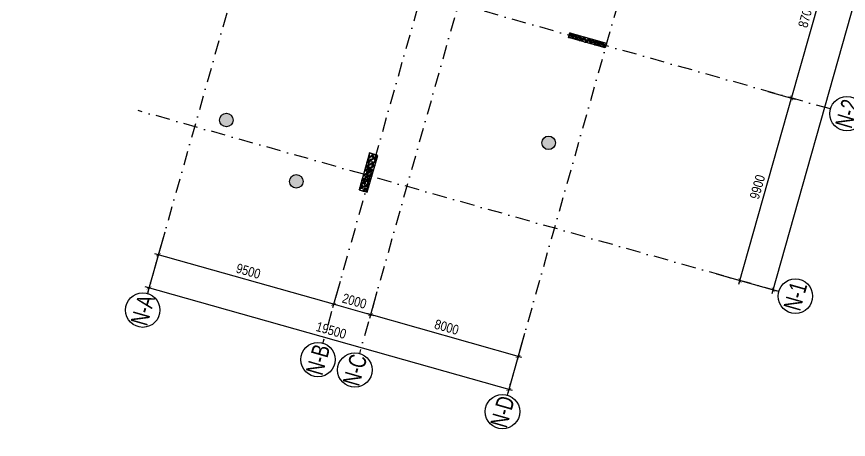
# Model space of a CAD drawing. Header units: millimetres. Extents: x -185400 to 12385, y -14070 to 168686.
# Drawn here: x -70547 to -27158, y 69602 to 91674 of the extents above; entities that cross this region are included whole.
import ezdxf
from ezdxf.enums import TextEntityAlignment as Align

# ---------------------------------------------------------------- set-up
doc = ezdxf.new("R2010")
doc.units = ezdxf.units.MM
doc.header["$LTSCALE"] = 300
doc.header["$MEASUREMENT"] = 0
doc.linetypes.add('DASHDOT', pattern=[1, 0.5, -0.25, 0, -0.25])
doc.linetypes.add('HIDDEN', pattern=[0.375, 0.25, -0.125])
for name, color, linetype in [('ccu12-Hatch', 250, 'Continuous'), ('KC-Betong', 6, 'Continuous'), ('KT-Kich thuoc', 9, 'Continuous'), ('KT-Luoi truc South Tower', 8, 'DASHDOT'), ('ST_MBDV Cot vach 220805$0$AUDIT_I_220805193045-1', 50, 'Continuous')]:
    doc.layers.add(name, color=color, linetype=linetype)
doc.layers.add('KT-Chi gioi XD', color=7, linetype='HIDDEN', true_color=0x0066cc)
doc.styles.add('Arial Narrow', font='ARIALN.TTF')
doc.styles.add('ST_MBDV Cot vach 220805$0$HBA-Text', font='GOTHIC.TTF')
doc.dimstyles.new('ccu12-200', dxfattribs={"dimscale": 200, "dimtxt": 2.5, "dimasz": 1, "dimexe": 1, "dimexo": 2, "dimgap": 1, "dimtad": 1, "dimdec": 0, "dimdsep": 46, "dimtxsty": 'Arial Narrow', "dimblk": 'ARCHTICK', "dimcen": -1, "dimdle": 1, "dimclrd": 256, "dimclre": 256, "dimclrt": 3, "dimadec": 0, "dimazin": 2, "dimtfac": 0.1, "dimtdec": 0, "dimtmove": 0, "dimatfit": 1, "dimldrblk": 'ARCHTICK', "dimfxl": 1, "dimtvp": 0.833333, "dimtolj": 1, "dimtzin": 12, "dimarcsym": 0})

# ---------------------------------------------------------------- blocks, each defined once
blk = doc.blocks.new('_ARCHTICK')
at = {"color": 0, "linetype": 'ByBlock', "const_width": 0.15}
blk.add_lwpolyline([(-0.5, -0.5), (0.5, 0.5)], dxfattribs=at)
blk = doc.blocks.new('*D327')
at = {"layer": 'Defpoints', "color": 0, "transparency": 16777216}
for p in [(-29373, 96253, 0), (-27752, 95795), (-31738, 87881, 0)]:
    blk.add_point(p, dxfattribs=at)
at = {"layer": 'KT-Kich thuoc', "lineweight": -2, "transparency": 16777216}
for p, q in [((-30173, 87230), (-27698, 95988)), ((-28988, 96144), (-27560, 95741)), ((-31353, 87772), (-29926, 87369))]:
    blk.add_line(p, q, dxfattribs=at)
at = {"layer": 'KT-Kich thuoc', "lineweight": -2, "transparency": 16777216, "xscale": 200, "yscale": 200, "zscale": 200}
for p, rotation in [((-27752, 95795), 74.22121918271756), ((-30118, 87423), 254.2212191827175)]:
    blk.add_blockref('_ARCHTICK', p, dxfattribs=dict(at, rotation=rotation))
at = {"layer": 'KT-Kich thuoc', "color": 3, "transparency": 16777216, "insert": (-29373, 91733), "char_height": 500, "attachment_point": 5, "rotation": 74.2212, "style": 'Arial Narrow'}
blk.add_mtext('\\A1;8700', dxfattribs=at)
blk = doc.blocks.new('*D328')
at = {"layer": 'Defpoints', "color": 0, "transparency": 16777216}
for p in [(-31738, 87881, 0), (-30118, 87423), (-34430, 78354, 0)]:
    blk.add_point(p, dxfattribs=at)
at = {"layer": 'KT-Kich thuoc', "lineweight": -2, "transparency": 16777216}
for p, q in [((-31353, 87772), (-29926, 87369)), ((-32865, 77704), (-30064, 87615)), ((-34045, 78245), (-32618, 77842))]:
    blk.add_line(p, q, dxfattribs=at)
at = {"layer": 'KT-Kich thuoc', "lineweight": -2, "transparency": 16777216, "xscale": 200, "yscale": 200, "zscale": 200}
for p, rotation in [((-30118, 87423), 74.22121918271756), ((-32810, 77896), 254.2212191827175)]:
    blk.add_blockref('_ARCHTICK', p, dxfattribs=dict(at, rotation=rotation))
at = {"layer": 'KT-Kich thuoc', "color": 3, "transparency": 16777216, "insert": (-31902, 82783), "char_height": 500, "attachment_point": 5, "rotation": 74.2212, "style": 'Arial Narrow'}
blk.add_mtext('\\A1;9900', dxfattribs=at)
blk = doc.blocks.new('*D329')
at = {"layer": 'Defpoints', "color": 0, "transparency": 16777216}
for p in [(-14254, 149758, 0), (-10901, 148811), (-34430, 78354, 0)]:
    blk.add_point(p, dxfattribs=at)
at = {"layer": 'KT-Kich thuoc', "lineweight": -2, "transparency": 16777216}
for p, q in [((-13869, 149649), (-10709, 148756)), ((-31132, 77214), (-10847, 149003)), ((-34045, 78245), (-30886, 77352))]:
    blk.add_line(p, q, dxfattribs=at)
at = {"layer": 'KT-Kich thuoc', "lineweight": -2, "transparency": 16777216, "xscale": 200, "yscale": 200, "zscale": 200}
for p, rotation in [((-10901, 148811), 74.22121918271756), ((-31078, 77407), 254.2212191827175)]:
    blk.add_blockref('_ARCHTICK', p, dxfattribs=dict(at, rotation=rotation))
at = {"layer": 'KT-Kich thuoc', "color": 3, "transparency": 16777216, "insert": (-21428, 113232), "char_height": 500, "attachment_point": 5, "rotation": 74.2212, "style": 'Arial Narrow'}
blk.add_mtext('\\A1;74200', dxfattribs=at)
blk = doc.blocks.new('*D334')
at = {"layer": 'Defpoints', "color": 0, "transparency": 16777216}
for p in [(-62708, 80812, 0), (-63642, 77507), (-43943, 75510, 0)]:
    blk.add_point(p, dxfattribs=at)
at = {"layer": 'KT-Kich thuoc', "lineweight": -2, "transparency": 16777216}
for p, q in [((-62817, 80428), (-63697, 77314)), ((-44684, 72150), (-63835, 77561)), ((-44052, 75125), (-44931, 72012))]:
    blk.add_line(p, q, dxfattribs=at)
at = {"layer": 'KT-Kich thuoc', "lineweight": -2, "transparency": 16777216, "xscale": 200, "yscale": 200, "zscale": 200}
for p, rotation in [((-63642, 77507), 164.2212191783588), ((-44877, 72204), 344.2212191783588)]:
    blk.add_blockref('_ARCHTICK', p, dxfattribs=dict(at, rotation=rotation))
at = {"layer": 'KT-Kich thuoc', "color": 3, "transparency": 16777216, "insert": (-54136, 75293), "char_height": 500, "attachment_point": 5, "rotation": 344.2212, "style": 'Arial Narrow'}
blk.add_mtext('\\A1;19500', dxfattribs=at)
blk = doc.blocks.new('*D335')
at = {"layer": 'Defpoints', "color": 0, "transparency": 16777216}
for p in [(-51641, 77685, 0), (-52086, 76112), (-43943, 75510, 0)]:
    blk.add_point(p, dxfattribs=at)
at = {"layer": 'KT-Kich thuoc', "lineweight": -2, "transparency": 16777216}
for p, q in [((-51750, 77300), (-52140, 75919)), ((-44195, 73882), (-52279, 76166)), ((-44052, 75125), (-44442, 73744))]:
    blk.add_line(p, q, dxfattribs=at)
at = {"layer": 'KT-Kich thuoc', "lineweight": -2, "transparency": 16777216, "xscale": 200, "yscale": 200, "zscale": 200}
for p, rotation in [((-52086, 76112), 164.2212191783588), ((-44387, 73936), 344.2212191783588)]:
    blk.add_blockref('_ARCHTICK', p, dxfattribs=dict(at, rotation=rotation))
at = {"layer": 'KT-Kich thuoc', "color": 3, "transparency": 16777216, "insert": (-48113, 75462), "char_height": 500, "attachment_point": 5, "rotation": 344.2212, "style": 'Arial Narrow'}
blk.add_mtext('\\A1;8000', dxfattribs=at)
blk = doc.blocks.new('*D336')
at = {"layer": 'Defpoints', "color": 0, "transparency": 16777216}
for p in [(-62708, 80812, 0), (-63153, 79239), (-53566, 78229, 0)]:
    blk.add_point(p, dxfattribs=at)
at = {"layer": 'KT-Kich thuoc', "lineweight": -2, "transparency": 16777216}
for p, q in [((-62817, 80428), (-63207, 79046)), ((-53818, 76601), (-63345, 79293)), ((-53675, 77844), (-54065, 76463))]:
    blk.add_line(p, q, dxfattribs=at)
at = {"layer": 'KT-Kich thuoc', "lineweight": -2, "transparency": 16777216, "xscale": 200, "yscale": 200, "zscale": 200}
for p, rotation in [((-63153, 79239), 164.2212191783588), ((-54011, 76655), 344.2212191783588)]:
    blk.add_blockref('_ARCHTICK', p, dxfattribs=dict(at, rotation=rotation))
at = {"layer": 'KT-Kich thuoc', "color": 3, "transparency": 16777216, "insert": (-58458, 78385), "char_height": 500, "attachment_point": 5, "rotation": 344.2212, "style": 'Arial Narrow'}
blk.add_mtext('\\A1;9500', dxfattribs=at)
blk = doc.blocks.new('*D340')
at = {"layer": 'Defpoints', "color": 0, "transparency": 16777216}
for p in [(-53566, 78229, 0), (-51641, 77685, 0), (-54011, 76655)]:
    blk.add_point(p, dxfattribs=at)
at = {"layer": 'KT-Kich thuoc', "lineweight": -2, "transparency": 16777216}
for p, q in [((-53675, 77844), (-54065, 76463)), ((-51750, 77300), (-52140, 75919)), ((-51894, 76057), (-54203, 76710))]:
    blk.add_line(p, q, dxfattribs=at)
at = {"layer": 'KT-Kich thuoc', "lineweight": -2, "transparency": 16777216, "xscale": 200, "yscale": 200, "zscale": 200}
for p, rotation in [((-54011, 76655), 164.2212206128977), ((-52086, 76112), 344.2212206128978)]:
    blk.add_blockref('_ARCHTICK', p, dxfattribs=dict(at, rotation=rotation))
at = {"layer": 'KT-Kich thuoc', "color": 3, "transparency": 16777216, "insert": (-52925, 76822), "char_height": 500, "attachment_point": 5, "rotation": 344.2212, "style": 'Arial Narrow'}
blk.add_mtext('\\A1;2000', dxfattribs=at)
blk = doc.blocks.new('ST_MBDV Cot vach 220805$0$GRID-SYM-flat-103')
at = {"layer": 'ST_MBDV Cot vach 220805$0$AUDIT_I_220805193045-1'}
blk.add_circle((0, 0, 0), 900, dxfattribs=at)
at = {"layer": 'ST_MBDV Cot vach 220805$0$AUDIT_I_220805193045-1', "style": 'ST_MBDV Cot vach 220805$0$HBA-Text'}
blk.add_attdef('GRID', text='', height=900, rotation=19.0471, dxfattribs=at).set_placement((0, 0, 0), align=Align.MIDDLE_CENTER)
blk = doc.blocks.new('*U316')
h = blk.add_hatch()
h.set_pattern_fill('VATLIEU04', color=250, scale=40, style=0, pattern_type=2)
h.set_pattern_definition([(50, (1050.23, 299.98), (286.904, -25.1), [30, -330]), (355, (1050.23, 299.98), (-55.5, 300.877), [24, -264]), (100.451, (1074.14, 297.9), (231.404, 275.776), [25.496, -280.457]), (46.184, (1050.23, 379.98), (426.9, -66.21), [45, -495]), (96.636, (1085.8, 374.46), (373.865, 389.65), [38.24, -420.685]), (351.184, (1050.23, 380), (373.86, 389.65), [36, -396]), (21, (1090.23, 359.98), (238.763, -161.048), [30, -330]), (326, (1090.23, 359.98), (97.326, 290.06), [24, -264]), (71.451, (1110.13, 346.56), (336.09, 129.012), [25.496, -280.457]), (37.5, (1050.23, 299.98), (4.864, 133.1575), [0, -260.8, 0, -268, 0, -265]), (7.5, (1050.23, 299.98), (105.228, 157.765), [0, -152.8, 0, -254.8, 0, -101]), (327.5, (961.03, 299.98), (213.529, -9.022), [0, -100, 0, -312, 0, -414]), (317.5, (921.03, 299.98), (233.274, 40.042), [0, -130, 0, -207.2, 0, -294]), (45, (1050.23, 299.98), (-120.208, 120.208), []), (45, (1050.23, 348.98), (-120.208, 120.208), [])])
h.paths.add_polyline_path([(-475, -475), (1525, -475), (1525, -225), (-475, -225)])
at = {"color": 6, "ltscale": 0.25}
blk.add_lwpolyline([(-475, -475), (1525, -475), (1525, -225), (-475, -225)], close=True, dxfattribs=at)
at = {"layer": 'Defpoints', "linetype": 'ByBlock', "ltscale": 30}
for p, q in [((1525, -475), (-475, -225)), ((-475, -475), (1525, -225))]:
    blk.add_line(p, q, dxfattribs=at)
blk = doc.blocks.new('*U317')
h = blk.add_hatch()
h.set_pattern_fill('VATLIEU04', color=250, scale=40, style=0, pattern_type=2)
h.set_pattern_definition([(50, (-500, 2050.34), (286.904, -25.1), [30, -330]), (355, (-500, 2050.34), (-55.5, 300.877), [24, -264]), (100.451, (-476.1, 2048.24), (231.404, 275.776), [25.496, -280.457]), (46.184, (-500, 2130.34), (426.896, -66.208), [45, -495]), (96.636, (-464.43, 2124.8), (373.865, 389.65), [38.244, -420.685]), (351.184, (-500, 2130.34), (373.865, 389.65), [36, -396]), (21, (-460, 2110.34), (238.763, -161.048), [30, -330]), (326, (-460, 2110.34), (97.326, 290.06), [24, -264]), (71.451, (-440.1, 2096.91), (336.09, 129.012), [25.496, -280.457]), (37.5, (-500, 2050.34), (4.864, 133.1575), [0, -260.8, 0, -268, 0, -265]), (7.5, (-500, 2050.34), (105.228, 157.765), [0, -152.8, 0, -254.8, 0, -101]), (327.5, (-589.2, 2050.34), (213.529, -9.022), [0, -100, 0, -312, 0, -414]), (317.5, (-629.2, 2050.34), (233.274, 40.042), [0, -130, 0, -207.2, 0, -294]), (45, (-500, 2050.34), (-120.208, 120.208), []), (45, (-500, 2099.34), (-120.208, 120.208), [])])
h.paths.add_polyline_path([(-475, -475), (-25, -475), (-25, 1525), (-475, 1525)])
at = {"color": 6, "ltscale": 0.25}
blk.add_lwpolyline([(-475, -475), (-25, -475), (-25, 1525), (-475, 1525)], close=True, dxfattribs=at)
at = {"layer": 'Defpoints', "linetype": 'ByBlock', "ltscale": 30}
for p, q in [((-25, -475), (-475, 1525)), ((-475, -475), (-25, 1525))]:
    blk.add_line(p, q, dxfattribs=at)

msp = doc.modelspace()

# ---------------------------------------------------------------- hatches: boundary and pattern name
at = {"layer": 'ccu12-Hatch'}
h = msp.add_hatch(dxfattribs=at)
h.set_pattern_fill('CHAU-01', color=256, scale=40, pattern_type=2)
h.set_pattern_definition([(50, (0, 0), (286.90407, -25.10085), [30, -330]), (355, (0, 0), (-55.5005, 300.87685), [24, -264]), (100.4514, (23.9, -2.1), (231.40375, 275.7758), [25.4961, -280.45684]), (46.1842, (0, 80), (426.8964, -66.2076), [45, -495]), (96.6356, (35.57, 74.5), (373.865, 389.6471), [38.2441, -420.6852]), (351.1842, (0, 80), (373.8648, 389.6474), [36, -396]), (21, (40, 60), (238.7628, -161.04756), [30, -330]), (326, (40, 60), (97.3261, 290.06), [24, -264]), (71.4514, (59.9, 46.58), (336.08905, 129.0122), [25.4961, -280.45684]), (37.5, (0, 0), (4.86394, 133.15754), [0, -260.8, 0, -268, 0, -265]), (7.5, (0, 0), (105.22781, 157.76468), [0, -152.8, 0, -254.8, 0, -101]), (327.5, (-89.2, 0), (213.52897, -9.02195), [0, -100, 0, -312, 0, -414]), (317.5, (-129.2, 0), (233.27447, 40.042), [0, -130, 0, -207.2, 0, -294]), (45, (0, 0), (-120.20815, 120.20815), []), (45, (0, 49), (-120.20815, 120.20815), [])])
h.paths.add_polyline_path([(-56312.9, 83071, 1), (-55605.8, 83071, 1)])
h.paths.add_polyline_path([(-59959.9, 86273.2, 1), (-59252.7, 86273.2, 1)])
h.paths.add_polyline_path([(-42443.2, 85083, 1), (-43150.4, 85083, 1)])

# ---------------------------------------------------------------- linework, layer by layer
at = {"layer": 'KC-Betong'}
for centre in [(-59606.3, 86273.2), (-42796.8, 85083), (-55959.4, 83071)]:
    msp.add_circle(centre, 353.6, dxfattribs=at)
at = {"layer": 'KT-Chi gioi XD', "lineweight": 13, "ltscale": 10, "elevation": 0, "flags": 128}
msp.add_lwpolyline([(-29078.1, 143772.1), (-33774.2, 161645), (-36124.3, 162456.9), (-45058.2, 155685.5), (-68562, 137753.5), (-92229.5, 120645.5, 0.684877), (-61797, 6849.6), (-41426.4, 4693.7), (-2997.3, 5908.3), (-146.9, 9554.9)], format="xyb", close=True, dxfattribs=at)
at = {"layer": 'KT-Luoi truc South Tower', "ltscale": 5}
for p, q in [((-38376.6, 166919.4), (-63723.7, 77217.8)), ((-29234.6, 164336.2), (-54581.7, 74634.5)), ((-27310, 163792.3), (-52657.1, 74090.7)), ((-19611.4, 161616.9), (-44958.5, 71915.3)), ((-28097.4, 86851.9), (-61513.9, 96294.4)), ((-30789.4, 77324.9), (-64205.9, 86767.5))]:
    msp.add_line(p, q, dxfattribs=at)

# ---------------------------------------------------------------- block references
at = {"layer": 'KC-Betong', "linetype": 'ByBlock', "xscale": -1, "rotation": 344.2212276365515}
msp.add_blockref('*U316', (-40165, 90626.2), dxfattribs=at)
at = {"layer": 'KC-Betong', "linetype": 'ByBlock', "rotation": 344.22121318315}
msp.add_blockref('*U317', (-52100.1, 82957), dxfattribs=at)
at = {"layer": 'KT-Kich thuoc'}
ref = msp.add_blockref('ST_MBDV Cot vach 220805$0$GRID-SYM-flat-103', (-27231.3, 86607.1, 0), dxfattribs=at)
ref.add_attrib('GRID', 'N-2', dxfattribs={"layer": 'ST_MBDV Cot vach 220805$0$AUDIT_I_220805193045-1', "height": 900, "rotation": 74, "style": 'ST_MBDV Cot vach 220805$0$HBA-Text', "width": 0.75}).set_placement((-27231.3, 86607.1, 0), align=Align.MIDDLE_CENTER)
ref = msp.add_blockref('ST_MBDV Cot vach 220805$0$GRID-SYM-flat-103', (-29923.3, 77080.4, 0), dxfattribs=at)
ref.add_attrib('GRID', 'N-1', dxfattribs={"layer": 'ST_MBDV Cot vach 220805$0$AUDIT_I_220805193045-1', "height": 900, "rotation": 74, "style": 'ST_MBDV Cot vach 220805$0$HBA-Text', "width": 0.75}).set_placement((-29923.3, 77080.4, 0), align=Align.MIDDLE_CENTER)
ref = msp.add_blockref('ST_MBDV Cot vach 220805$0$GRID-SYM-flat-103', (-63968.5, 76351.7, 0), dxfattribs=at)
ref.add_attrib('GRID', 'N-A', dxfattribs={"layer": 'ST_MBDV Cot vach 220805$0$AUDIT_I_220805193045-1', "height": 900, "rotation": 74, "style": 'ST_MBDV Cot vach 220805$0$HBA-Text', "width": 0.75}).set_placement((-63968.5, 76351.7, 0), align=Align.MIDDLE_CENTER)
ref = msp.add_blockref('ST_MBDV Cot vach 220805$0$GRID-SYM-flat-103', (-54826.5, 73768.4, 0), dxfattribs=at)
ref.add_attrib('GRID', 'N-B', dxfattribs={"layer": 'ST_MBDV Cot vach 220805$0$AUDIT_I_220805193045-1', "height": 900, "rotation": 74, "style": 'ST_MBDV Cot vach 220805$0$HBA-Text', "width": 0.75}).set_placement((-54826.5, 73768.4, 0), align=Align.MIDDLE_CENTER)
ref = msp.add_blockref('ST_MBDV Cot vach 220805$0$GRID-SYM-flat-103', (-52901.8, 73224.6, 0), dxfattribs=at)
ref.add_attrib('GRID', 'N-C', dxfattribs={"layer": 'ST_MBDV Cot vach 220805$0$AUDIT_I_220805193045-1', "height": 900, "rotation": 74, "style": 'ST_MBDV Cot vach 220805$0$HBA-Text', "width": 0.75}).set_placement((-52901.8, 73224.6, 0), align=Align.MIDDLE_CENTER)
ref = msp.add_blockref('ST_MBDV Cot vach 220805$0$GRID-SYM-flat-103', (-45203.3, 71049.2, 0), dxfattribs=at)
ref.add_attrib('GRID', 'N-D', dxfattribs={"layer": 'ST_MBDV Cot vach 220805$0$AUDIT_I_220805193045-1', "height": 900, "rotation": 74, "style": 'ST_MBDV Cot vach 220805$0$HBA-Text', "width": 0.75}).set_placement((-45203.3, 71049.2, 0), align=Align.MIDDLE_CENTER)

# ---------------------------------------------------------------- dimensions: what is measured, and where the dimension line sits
for base, p1, p2, angle, picture, middle in [((-10901.4, 148810.6), (-34430.3, 78353.9, 0), (-14253.6, 149757.8, 0), 74.22122, '*D329', (-21427.8, 113232.4)), ((-27752.4, 95795.1), (-31738.3, 87880.7, 0), (-29372.5, 96252.9, 0), 74.22122, '*D327', (-29373.4, 91732.8)), ((-30118.2, 87422.9), (-34430.3, 78353.9, 0), (-31738.3, 87880.7, 0), 74.22122, '*D328', (-31902.4, 82783.3)), ((-63642.2, 77506.5), (-43942.8, 75510, 0), (-62708, 80812.5, 0), 164.22122, '*D334', (-54135.8, 75293.4)), ((-63152.7, 79238.7), (-53566, 78229.2, 0), (-62708, 80812.5, 0), 164.22122, '*D336', (-58457.9, 78385.2)), ((-52086, 76111.6), (-43942.8, 75510, 0), (-51641.3, 77685.4, 0), 164.22122, '*D335', (-48113, 75462))]:
    dim = msp.add_linear_dim(base=base, p1=p1, p2=p2, angle=angle, dimstyle='ccu12-200', dxfattribs=at)
    dim.commit()
    dim.dimension.update_dxf_attribs({"geometry": picture, "text_midpoint": middle})
dim = msp.add_aligned_dim(p1=(-51641.3, 77685.4, 0), p2=(-53566, 78229.2, 0), distance=1635.4, dimstyle='ccu12-200', dxfattribs=at)
dim.commit()
dim.dimension.update_dxf_attribs({"geometry": '*D340', "text_midpoint": (-52924.6, 76821.6)})

doc.saveas('drawing.dxf')
